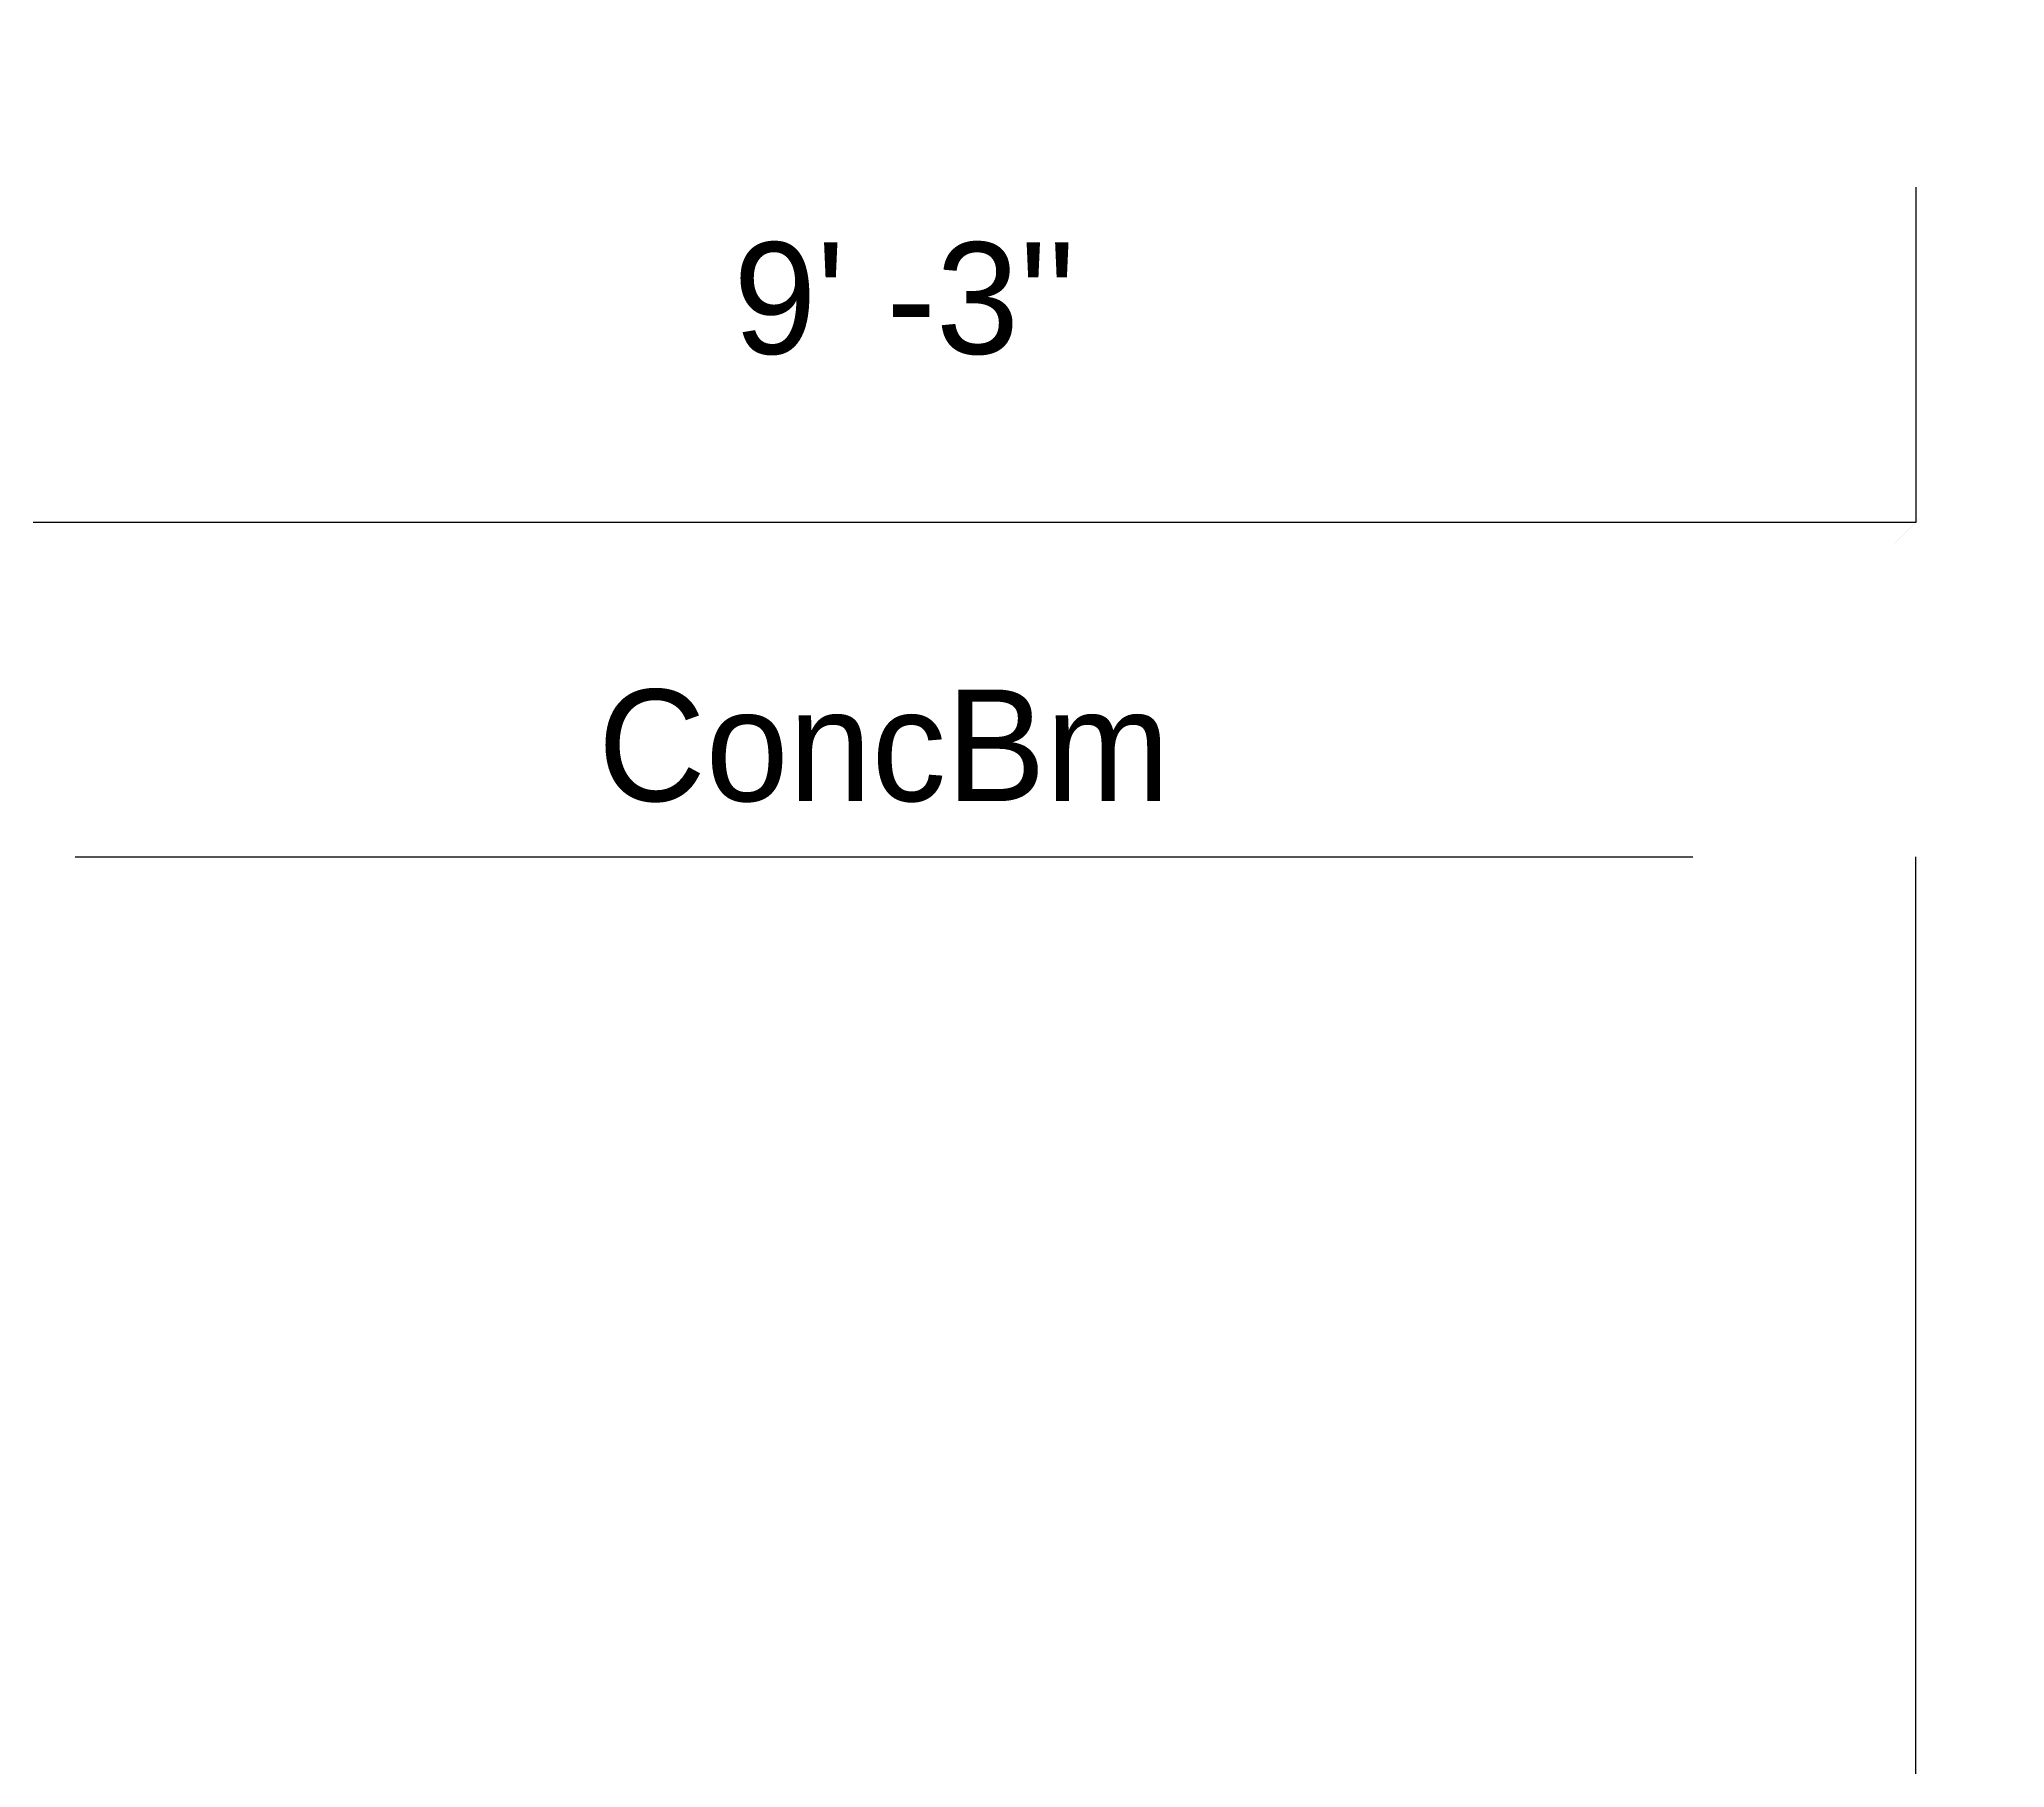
# Model space of a CAD drawing. Extents: x -38 to 2998, y -195 to 11529.
# Drawn here: x 2892 to 2997.7, y 2831 to 2924 of the extents above; entities that cross this region are included whole.
import ezdxf
from ezdxf.enums import TextEntityAlignment as Align

# ---------------------------------------------------------------- set-up
doc = ezdxf.new("R2010")
doc.units = 0
doc.header["$MEASUREMENT"] = 0
doc.layers.get('0').update_dxf_attribs({"linetype": 'CONTINUOUS'})
for name, color, linetype in [('CENTERLINES', 7, 'CONTINUOUS'), ('DIMENSIONS', 4, 'CONTINUOUS'), ('TEXT', 5, 'CONTINUOUS')]:
    doc.layers.add(name, color=color, linetype=linetype)
doc.dimstyles.get("Standard").update_dxf_attribs({"dimtxt": 0.18, "dimasz": 0.18, "dimexe": 0.18, "dimexo": 0.0625, "dimgap": 0.09, "dimtad": 0, "dimtih": 1, "dimtoh": 1, "dimdec": 4, "dimzin": 0, "dimtxsty": 'STANDARD', "dimcen": 0.09, "dimazin": 3, "dimtfac": 1, "dimtdec": 4, "dimtofl": 0, "dimtmove": 0, "dimatfit": 3, "dimtolj": 1, "dimtzin": 0})

# ---------------------------------------------------------------- blocks, each defined once
blk = doc.blocks.new('*D1187')
at = {"color": 1, "linetype": 'BYBLOCK'}
for points in [[(2886.73, 2902.77), (2885.67, 2901.71), (2878.24, 2894.29), (2877.18, 2893.23)], [(2997.73, 2902.77), (2996.67, 2901.71), (2989.24, 2894.29), (2988.18, 2893.23)]]:
    blk.add_solid(points, dxfattribs=at)
at = {"layer": 'DIMENSIONS', "color": 9, "linetype": 'BYBLOCK'}
for p, q in [((2881.96, 2898), (2881.96, 2916)), ((2992.96, 2898), (2992.96, 2916))]:
    blk.add_line(p, q, dxfattribs=at)
at = {"layer": 'DIMENSIONS', "color": 0, "linetype": 'BYBLOCK'}
blk.add_line((2881.96, 2898), (2992.96, 2898), dxfattribs=at)
at = {"layer": 'DIMENSIONS', "color": 0, "linetype": 'BYBLOCK', "insert": (2937.46, 2910), "char_height": 6, "attachment_point": 5}
blk.add_mtext("\\A1; 9' -3''", dxfattribs=at)
blk = doc.blocks.new('*D1678')
at = {"color": 1, "linetype": 'BYBLOCK'}
for points in [[(2886.73, 2902.77), (2885.67, 2901.71), (2878.24, 2894.29), (2877.18, 2893.23)], [(2997.73, 2902.77), (2996.67, 2901.71), (2989.24, 2894.29), (2988.18, 2893.23)]]:
    blk.add_solid(points, dxfattribs=at)
at = {"layer": 'DIMENSIONS', "color": 9, "linetype": 'BYBLOCK'}
for p, q in [((2881.96, 2898), (2881.96, 2916)), ((2992.96, 2898), (2992.96, 2916))]:
    blk.add_line(p, q, dxfattribs=at)
at = {"layer": 'DIMENSIONS', "color": 0, "linetype": 'BYBLOCK'}
blk.add_line((2881.96, 2898), (2992.96, 2898), dxfattribs=at)
at = {"layer": 'DIMENSIONS', "color": 0, "linetype": 'BYBLOCK', "insert": (2937.46, 2910), "char_height": 6, "attachment_point": 5}
blk.add_mtext("\\A1; 9' -3''", dxfattribs=at)

msp = doc.modelspace()

# ---------------------------------------------------------------- linework, layer by layer
at = {"layer": 'CENTERLINES', "color": 0, "linetype": 'CONTINUOUS'}
for p, q in [((2893.956, 2880), (2980.956, 2880)), ((2992.956, 2748), (2992.956, 2880))]:
    msp.add_line(p, q, dxfattribs=at)

# ---------------------------------------------------------------- texts
at = {"layer": 'TEXT', "color": 0}
msp.add_text('ConcBm', height=6, dxfattribs=at).set_placement((2937.456, 2886), align=Align.MIDDLE)

# ---------------------------------------------------------------- dimensions: what is measured, and where the dimension line sits
at = {"layer": 'DIMENSIONS'}
for picture in ['*D1187', '*D1678']:
    dim = msp.add_linear_dim(base=(2992.956, 2898), p1=(2881.956, 2886), p2=(2992.956, 2886), dimstyle='STANDARD', dxfattribs=at)
    dim.commit()
    dim.dimension.update_dxf_attribs({"geometry": picture, "text_midpoint": (2937.456, 2886)})

doc.saveas('drawing.dxf')
